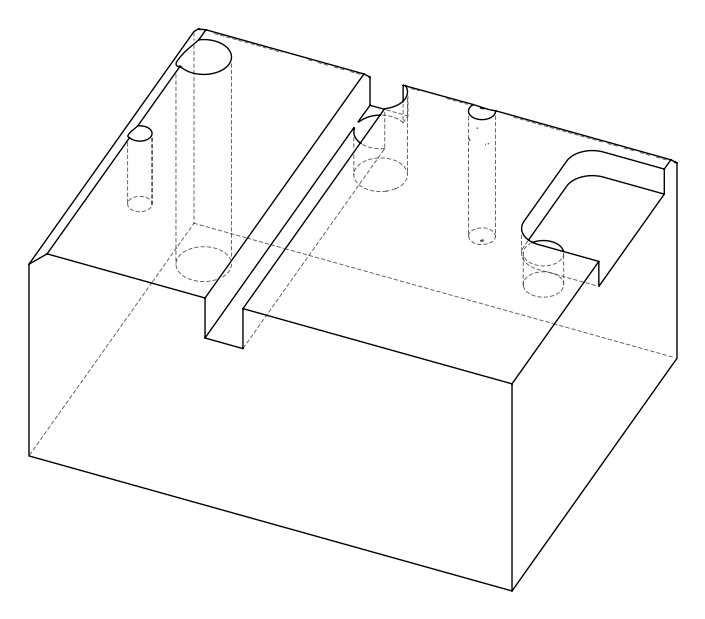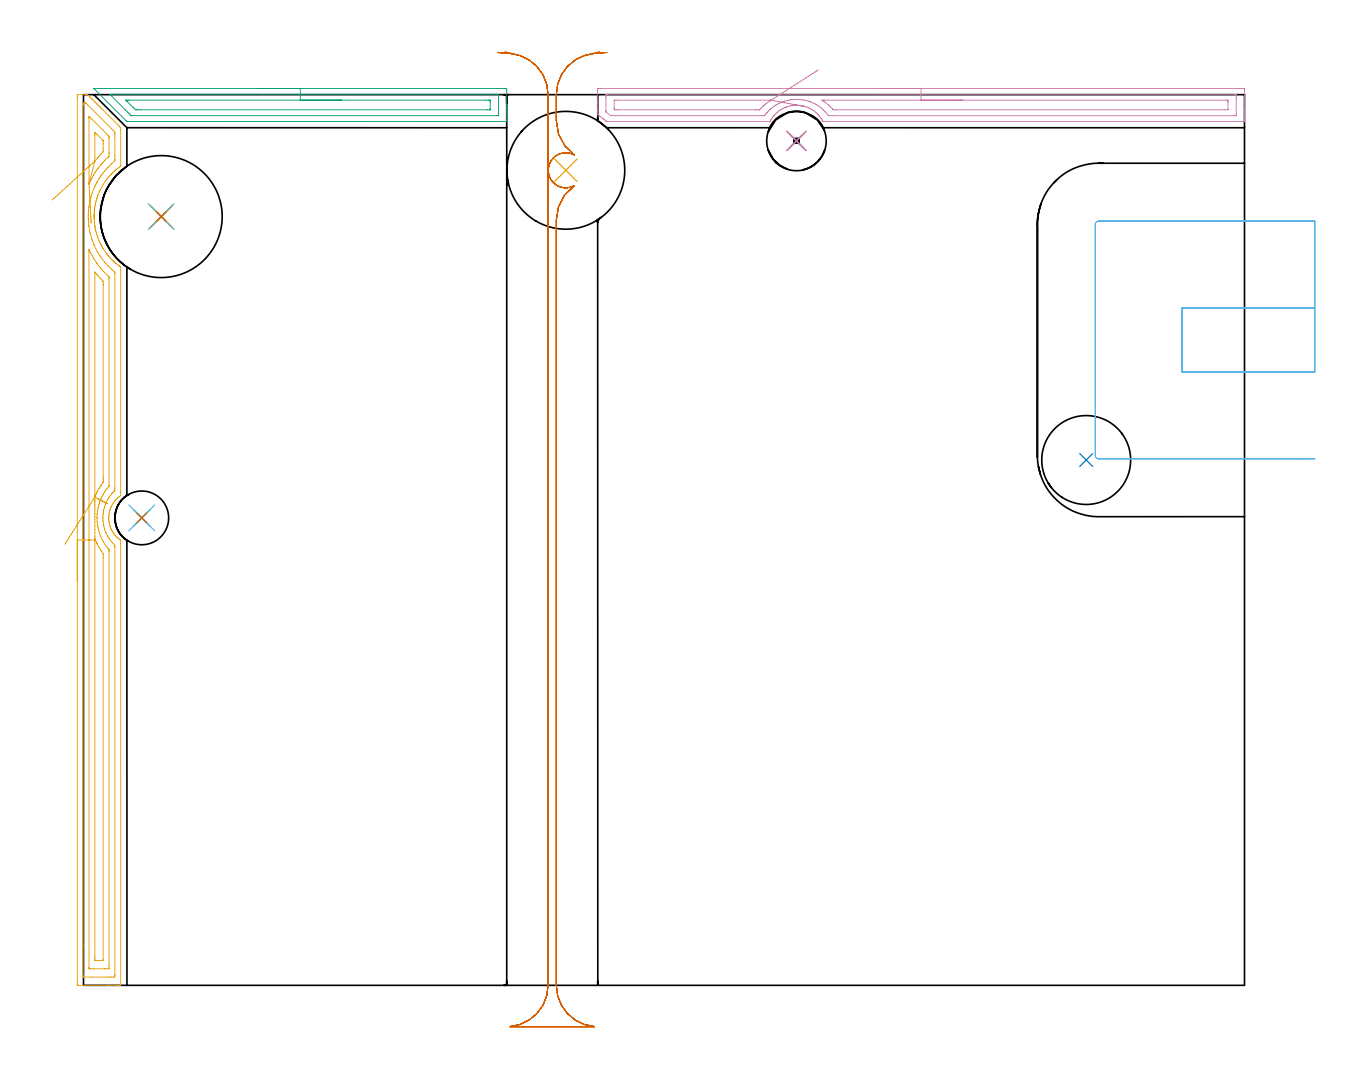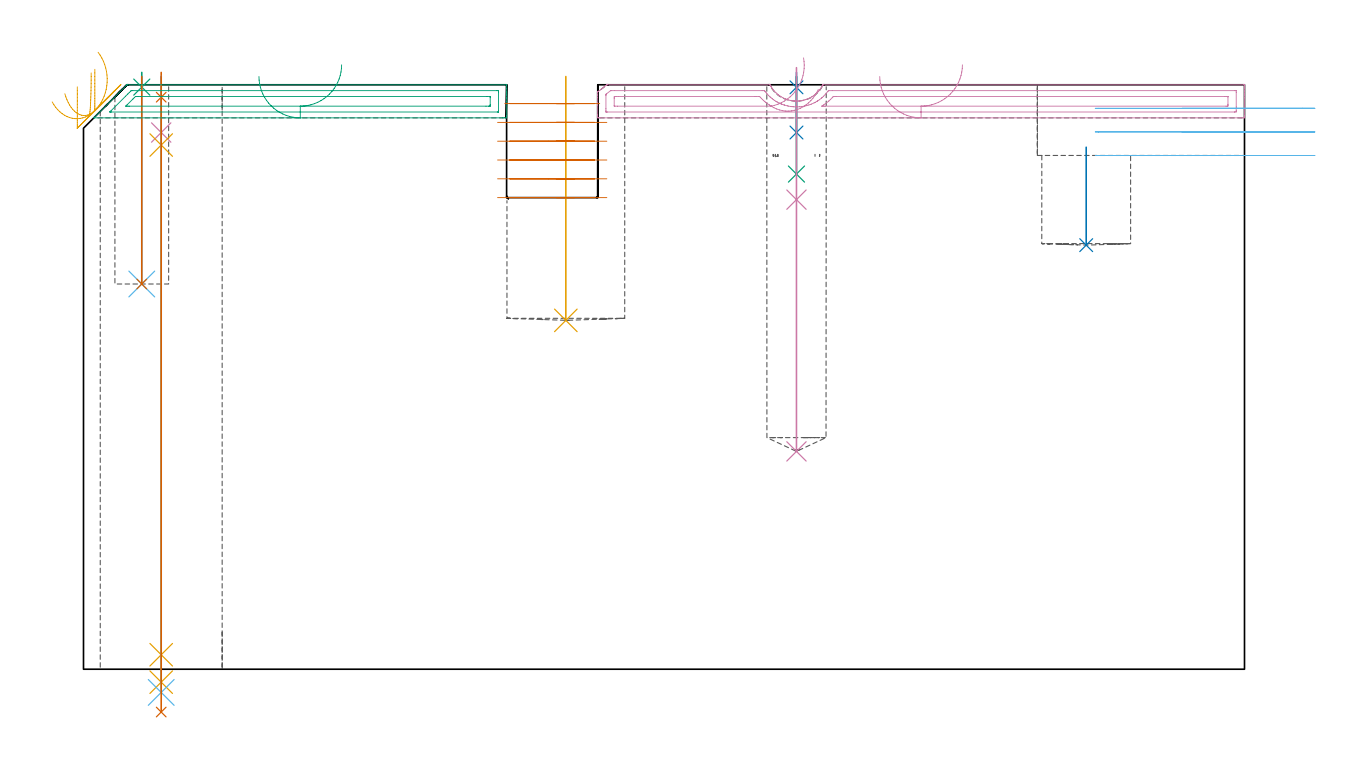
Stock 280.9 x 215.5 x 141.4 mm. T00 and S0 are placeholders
(PLAN: 19 operations, 14 tool changes, 25.5 min)
(1 SPOT_DRILL | STEP1HOLE | NXT0321_9005460120000 | 0.05 min | 183 mm3)
(2 SPOT_DRILL_1 | STEP1POCKET | NXT0321_9005460120000 | 0.03 min | 2 mm3)
(3 SPOT_DRILL_2 | STEP1POCKET_2 | NXT0321_9005460120000 | 0.03 min | 2 mm3)
(4 DRILL_BLIND_HOLE_INTO_CENTER | STEP1HOLE | UGT0301_196 | 0.06 min | 366 mm3)
(5 GUN_DRILL_THROUGH_HOLE | STEP1HOLE | UGT0307_003 | 0.65 min | 5029 mm3)
(6 SPADE_DRILL_TO_ENLARGE_THROUGH_HOLE | STEP1HOLE | UGT0306_009 | 0.6 min | 32396 mm3)
(7 DRILL_TO_ENLARGE_THROUGH_HOLE | STEP1HOLE | UGT0301_394 | 0.62 min | 58627 mm3)
(8 DRILL_BLIND_HOLE_INTO_CENTER_1 | STEP1POCKET | UGT0301_196 | 0.06 min | 460 mm3)
(9 DRILL_TO_ENLARGE_BLIND_HOLE | STEP1POCKET | UGT0301_276 | 0.1 min | 2578 mm3)
(10 GUN_DRILL_BLIND_HOLE | STEP1POCKET | UGT0307_011 | 0.5 min | 10869 mm3)
(11 INDEXABLE_INSERT_DRILL_BLIND_HOLE_FROM_SOLID | STEP1POCKET_1 | NXT0302_028 | 0.24 min | 36129 mm3)
(12 DRILL_BLIND_HOLE_INTO_CENTER_2 | STEP1POCKET_2 | UGT0301_196 | 0.2 min | 2161 mm3)
(13 DRILL_TO_ENLARGE_BLIND_HOLE_1 | STEP1POCKET_2 | UGT0301_374 | 0.2 min | 4227 mm3)
(14 INDEXABLE_INSERT_DRILL_BLIND_HOLE_FROM_SOLID_1 | STEP1POCKET_3 | NXT0302_014 | 0.1 min | 13987 mm3)
(15 AREA_MILL | FG_CHAMFER_SURFACE | UGT0205_001 | 2.53 min | 3431 mm3)
(16 AREA_MILL_1 | FG_CHAMFER_SURFACE_1 | UGT0205_001 | 4.05 min | 5086 mm3)
(17 AREA_MILL_2 | FG_CHAMFER_SURFACE_2 | UGT0205_001 | 7.04 min | 11321 mm3)
(18 MILL_SLOT | SLOT_PARTIAL_RECTANGULAR | UGT0201_006 | Follow Part, ap 7, ae 75% | 1.98 min | 65443 mm3)
(19 MILL_RECTANGULAR_SLOT | SLOT_RECTANGULAR | UGT0201_136 | Follow Part, ap 5, ae 75% | 6.45 min | 114756 mm3)
(TOOL NXT0321_9005460120000 | NC Spot Drill, 142deg, 12mm, Carbide, Uncoated | D12 PA142 FL30 Z2)
(TOOL UGT0301_196 | Twist Drill 7.7 mm | D7.7 PA118 FL73 Z2)
(TOOL UGT0307_003 | Gun Drill 7 mm | D7 PA130 FL24 Z1)
(TOOL UGT0306_009 | Spade Drill 18.5mm | D18.5 PA132 FL10 Z2)
(TOOL UGT0301_394 | Twist Drill 29.5 mm | D29.5 PA118 FL165 Z2)
(TOOL UGT0301_276 | Twist Drill 14.4 mm | D14.4 PA118 FL114 Z2)
(TOOL UGT0307_011 | Gun Drill 14.3 mm | D14.3 PA130 FL24 Z1)
(TOOL NXT0302_028 | Index. Insert Drill 28.5mm [880-D2850L32-03] | D28.5 PA176 FL86 Z2)
(TOOL UGT0301_374 | Twist Drill Flat Bottom 13 mm | D13 PA180 FL101 Z2)
(TOOL NXT0302_014 | Index. Insert Drill 21.5mm [880-D2150L25-03] | D21.5 PA176 FL65 Z2)
(TOOL UGT0205_001 | Chamfer Mill 20 x 3 x 45 deg. | D20 FL50 Z2)
(TOOL UGT0201_006 | End Mill 28 mm | D28 FL25 Z2)
(TOOL UGT0201_136 | Carbide End Mill 20.0 | D20 FL30 Z4)
(OP 1 SPOT_DRILL)
G17 G21 G94 G90
T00 M6
G54
G17 G0 G90 X18.8 Y186. S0 M3
G43 Z151.4 H0
G94 G81 G98 Z138.4 F250. R144.4
G80
M5
M2
(OP 2 SPOT_DRILL_1)
G17 G21 G94 G90
T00 M6
G54
G17 G0 G90 X172.5 Y204.3 S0 M3
G43 Z151.4 H0
G94 G81 G98 Z140.785 F250. R144.4
G80
M5
M2
(OP 3 SPOT_DRILL_2)
G17 G21 G94 G90
T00 M6
G54
G17 G0 G90 X14.1 Y113.1 S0 M3
G43 Z151.4 H0
G94 G81 G98 Z140.84 F250. R144.4
G80
M5
M2
(OP 4 DRILL_BLIND_HOLE_INTO_CENTER)
G17 G21 G94 G90
T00 M6
G54
G17 G0 G90 X18.8 Y186. S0 M3
G43 Z151.4 H0
G94 G81 G98 Z129.85 F250. R143.4
G80
M5
M2
(OP 5 GUN_DRILL_THROUGH_HOLE)
G17 G21 G94 G90
T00 M6
G54
G17 G0 G90 X18.8 Y186. M8
G43 Z151.4 H0
Z139.033
S716 M3
G94 G1 Z126.821 F125. M26
G4 X.084
Z3.5 F250.
G4 X.084
Z-3.132 F125.
G4 X.084
M5
M9
G0 Z139.033
Z151.4
M2
(OP 6 SPADE_DRILL_TO_ENLARGE_THROUGH_HOLE)
G17 G21 G94 G90
T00 M6
G54
G17 G0 G90 X18.8 Y186. S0 M3
G43 Z151.4 H0
G94 G73 G98 Z-5.618 F250. Q18.377 R143.4
G80
M5
M2
(OP 7 DRILL_TO_ENLARGE_THROUGH_HOLE)
G17 G21 G94 G90
T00 M6
G54
G17 G0 G90 X18.8 Y186. S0 M3
G43 Z151.4 H0
G94 G73 G98 Z-10.363 F250. Q25.294 R143.4
G80
M5
M2
(OP 8 DRILL_BLIND_HOLE_INTO_CENTER_1)
G17 G21 G94 G90
T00 M6
G54
G17 G0 G90 X172.5 Y204.3 S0 M3
G43 Z151.4 H0
G94 G81 G98 Z129.85 F250. R143.4
G80
M5
M2
(OP 9 DRILL_TO_ENLARGE_BLIND_HOLE)
G17 G21 G94 G90
T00 M6
G54
G17 G0 G90 X172.5 Y204.3 S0 M3
G43 Z151.4 H0
G94 G81 G98 Z119.8 F250. R143.4
G80
M5
M2
(OP 10 GUN_DRILL_BLIND_HOLE)
G17 G21 G94 G90
T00 M6
G54
G17 G0 G90 X172.5 Y204.3 M8
G43 Z151.4 H0
Z145.546
S716 M3
G94 G1 Z113.612 F125. M26
G4 X.084
Z52.7 F250.
G4 X.084
G0 Z52.8
M5
M9
Z145.546
Z151.4
M2
(OP 11 INDEXABLE_INSERT_DRILL_BLIND_HOLE_FROM_SOLID)
G17 G21 G94 G90
T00 M6
G54
G17 G0 G90 X116.7 Y197.2 S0 M3
G43 Z151.4 H1
G94 G81 G98 Z84.4 F250. R143.4
G80
M5
M2
(OP 12 DRILL_BLIND_HOLE_INTO_CENTER_2)
G17 G21 G94 G90
T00 M6
G54
G17 G0 G90 X14.1 Y113.1 S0 M3
G43 Z151.4 H0
G94 G81 G98 Z93.2 F250. R143.4
G80
M5
M2
(OP 13 DRILL_TO_ENLARGE_BLIND_HOLE_1)
G17 G21 G94 G90
T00 M6
G54
G17 G0 G90 X14.1 Y113.1 S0 M3
G43 Z151.4 H0
G94 G73 G98 Z93.2 F250. Q12.05 R143.4
G80
M5
M2
(OP 14 INDEXABLE_INSERT_DRILL_BLIND_HOLE_FROM_SOLID_1)
G17 G21 G94 G90
T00 M6
G54
G17 G0 G90 X242.6 Y127.1 S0 M3
G43 Z151.4 H1
G94 G81 G98 Z102.6 F250. R126.3
G80
M5
M2
(OP 15 AREA_MILL)
G17 G21 G94 G90
T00 M6
G54
G17 G0 G90 X42.45 Y217. S1061 M3
G43 Z151.4 H0
Z143.4
G94 G1 X42.488 Z142.528 F250.
X42.602 Z141.664
X42.791 Z140.812
X43.053 Z139.98
X43.387 Z139.174
X43.79 Z138.4
X44.258 Z137.664
X44.79 Z136.972
X45.379 Z136.329
X46.022 Z135.74
X46.714 Z135.208
X47.45 Z134.74
X48.224 Z134.337
X49.03 Z134.003
X49.862 Z133.741
X50.714 Z133.552
X51.578 Z133.438
X52.45 Z133.4
X101.359
X101.832 Y216.998 Z133.402
X102.299 Y216.994 Z133.403
X102.391 Y216.991 Z133.405
X102.4 Y216.531 Z133.865
Y213.002 Z137.392
Y212.361 Z138.036
Y212.117 Z138.28
Y211.479 Z138.918
Y211.235 Z139.162
Y210.746 Z139.653
Y209.957 Z140.442
Y209.225 Z141.174
X102.39 Y209.008 Z141.39
X102.309 Y209.002 Z141.397
X10.631 Y209. Z141.4
X10.504 Y209.004 Z141.389
X10.495 Y209.009 Z141.384
X10.334 Y209.166 Z141.233
X2.623 Y216.877 Z133.521
X2.535 Y216.972 Z133.426
X2.516 Y216.995 Z133.402
X2.609 Y217. Z133.4
X2.623
X52.45
Y215.586 Z134.814
X100.116
X100.27 Y215.585 Z134.815
X100.347 Y215.583 Z134.817
X100.382 Y215.579 Z134.821
X100.39 Y215.577 Z134.823
X100.393 Y215.565 Z134.835
X100.397 Y215.487 Z134.913
X100.4 Y215.304 Z135.096
Y210.89 Z139.51
X100.397 Y210.545 Z139.855
X100.393 Y210.447 Z139.953
X100.39 Y210.423 Z139.977
X100.385 Y210.421 Z139.979
X100.362 Y210.419 Z139.981
X100.259 Y210.417 Z139.983
X100.053
X11.902 Y210.414 Z139.986
X11.696 Y210.416 Z139.984
X11.593 Y210.419 Z139.981
X11.546 Y210.421 Z139.979
X11.45 Y210.511 Z139.889
X11.076 Y210.876 Z139.524
X10.715 Y211.235 Z139.165
X10.186 Y211.763 Z138.637
X6.627 Y215.323 Z135.077
X6.462 Y215.492 Z134.908
X6.4 Y215.558 Z134.842
X6.383 Y215.579 Z134.821
X6.402 Y215.581 Z134.819
X6.476 Y215.583 Z134.817
X6.627 Y215.585 Z134.815
X6.69 Y215.586 Z134.814
X52.45
Y214.172 Z136.228
X97.383 Y214.171 Z136.229
X97.983 Y214.17 Z136.23
X98.273 Y214.167 Z136.233
X98.367 Y214.165 Z136.235
X98.39 Y214.156 Z136.244
X98.395 Y214.092 Z136.308
X98.398 Y214.009 Z136.391
X98.4 Y213.883 Z136.517
Y213.757 Z136.643
Y212.117 Z138.283
X98.399 Y211.992 Z138.408
X98.393 Y211.866 Z138.534
X98.389 Y211.837 Z138.563
X98.38 Y211.835 Z138.565
X98.345 Y211.832 Z138.568
X98.273 Y211.831 Z138.569
X97.672
X13.745 Y211.829 Z138.571
X13.145 Y211.83 Z138.57
X12.855 Y211.833 Z138.567
X12.573 Y211.839 Z138.561
X12.286 Y212.117 Z138.283
X11.966 Y212.434 Z137.966
X10.517 Y213.883 Z136.517
X10.334 Y214.068 Z136.332
X10.271 Y214.137 Z136.263
X10.247 Y214.165 Z136.235
X10.3 Y214.167 Z136.233
X10.493 Y214.17 Z136.23
X10.785 Y214.171 Z136.229
X11.076 Y214.172 Z136.228
X52.45
X53.322 Z136.266
X54.186 Z136.38
X55.038 Z136.569
X55.87 Z136.832
X56.676 Z137.165
X57.45 Z137.568
X58.186 Z138.037
X58.878 Z138.568
X59.521 Z139.157
X60.11 Z139.801
X60.642 Z140.493
X61.11 Z141.228
X61.513 Z142.002
X61.847 Z142.808
X62.109 Z143.64
X62.298 Z144.492
X62.412 Z145.357
X62.45 Z146.228
G0 Z151.4
M5
M2
(OP 16 AREA_MILL_1)
G17 G21 G94 G90
T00 M6
G54
G17 G0 G90 X192.65 Y217. S1061 M3
G43 Z151.4 H0
Z143.4
G94 G1 X192.688 Z142.528 F250.
X192.802 Z141.664
X192.991 Z140.812
X193.253 Z139.98
X193.587 Z139.174
X193.99 Z138.4
X194.458 Z137.664
X194.99 Z136.972
X195.579 Z136.329
X196.222 Z135.74
X196.914 Z135.209
X197.65 Z134.74
X198.424 Z134.337
X199.23 Z134.003
X200.062 Z133.741
X200.914 Z133.552
X201.778 Z133.438
X202.65 Z133.4
X279.82
X280.294 Y216.999 Z133.401
X280.763 Y216.995 Z133.403
X280.891 Y216.991 Z133.406
X280.9 Y216.531 Z133.866
Y212.117 Z138.277
Y211.55 Z138.847
Y211.235 Z139.162
Y210.667 Z139.729
Y210.352 Z140.043
Y209.721 Z140.678
Y209.335 Z141.064
Y209.01 Z141.381
X280.893 Y209.003 Z141.388
X280.741 Y209. Z141.4
X178.946
X178.898 Y209.003 Z141.393
X178.894 Y209.004 Z141.392
X178.866 Y209.05 Z141.347
X178.797 Y209.178 Z141.221
X178.73 Y209.301 Z141.098
X178.631 Y209.469 Z140.929
X178.58 Y209.556 Z140.842
X178.456 Y209.745 Z140.653
X178.256 Y210.017 Z140.381
X178.128 Y210.191 Z140.208
X177.996 Y210.352 Z140.047
X177.774 Y210.623 Z139.777
X177.689 Y210.714 Z139.684
X177.661 Y210.74 Z139.658
X177.604 Y210.793 Z139.603
X177.261 Y211.12 Z139.279
X177.125 Y211.235 Z139.164
X176.813 Y211.5 Z138.9
X176.357 Y211.808 Z138.592
X176.218 Y211.892 Z138.508
X175.906 Y212.079 Z138.319
X175.604 Y212.234 Z138.165
X175.297 Y212.376 Z138.021
X175.014 Y212.485 Z137.91
X174.571 Y212.63 Z137.762
X174.302 Y212.706 Z137.693
X174.135 Y212.75 Z137.648
X174.123 Y212.753 Z137.644
X174.091 Y212.759 Z137.637
X173.678 Y212.844 Z137.556
X173.361 Y212.886 Z137.511
X173.298 Y212.894 Z137.501
X173.231 Y212.902 Z137.491
X173.199 Y212.904 Z137.488
X173.056 Y212.913 Z137.475
X172.786 Y212.934 Z137.46
X172.553 Y212.936 Z137.457
X172.508 Z137.454
X172.498
X172.457 Z137.455
X172.453
X172.403 Y212.935 Z137.453
X172.375 Y212.937 Z137.455
X172.346
X172.34 Z137.456
X172.276 Y212.934 Z137.46
X172.147 Y212.926 Z137.464
X172.065 Y212.922 Z137.471
X171.947 Y212.915 Z137.476
X171.894 Y212.913 Z137.48
X171.68 Y212.89 Z137.507
X171.448 Y212.863 Z137.534
X170.988 Y212.779 Z137.62
X170.557 Y212.672 Z137.726
X170.127 Y212.533 Z137.862
X170.075 Y212.513 Z137.881
X169.925 Y212.46 Z137.939
X169.795 Y212.412 Z137.987
X169.701 Y212.376 Z138.022
X169.665 Y212.36 Z138.037
X169.629 Y212.342 Z138.054
X169.216 Y212.14 Z138.26
X168.774 Y211.895 Z138.504
X168.478 Y211.704 Z138.696
X168.191 Y211.499 Z138.898
X168.141 Y211.459 Z138.939
X167.883 Y211.252 Z139.147
X167.548 Y210.945 Z139.455
X167.229 Y210.623 Z139.777
X167.02 Y210.386 Z140.013
X166.991 Y210.352 Z140.046
X166.951 Y210.301 Z140.097
X166.761 Y210.054 Z140.346
X166.544 Y209.746 Z140.654
X166.387 Y209.492 Z140.907
X166.315 Y209.375 Z141.024
X166.138 Y209.059 Z141.339
X166.099 Y209.005 Z141.392
X166.059 Y209. Z141.4
X126.791
X126.543 Y209.005 Z141.391
X126.406 Y209.13 Z141.268
X126.374 Y209.159 Z141.239
X125.983 Y209.508 Z140.891
X125.898 Y209.578 Z140.819
X125.696 Y209.746 Z140.654
X125.677 Y209.761 Z140.639
X125.092 Y210.212 Z140.187
X124.894 Y210.352 Z140.046
X124.798 Y210.42 Z139.978
X124.482 Y210.636 Z139.763
X124.409 Y210.694 Z139.704
X124.402 Y210.7 Z139.697
X124.4 Y210.724 Z139.675
Y210.73 Z139.669
Y211.487 Z138.913
Y212.117 Z138.278
Y213.315 Z137.082
Y213.883 Z136.511
Y216.247 Z134.149
X124.403 Y216.531 Z133.865
X124.409 Y216.991 Z133.405
X124.537 Y216.995 Z133.403
X125.006 Y217. Z133.4
X202.65
Y215.586 Z134.814
X278.509 Y215.585 Z134.815
X278.574
X278.885 Y215.579 Z134.821
X278.89 Y215.479 Z134.921
X278.898 Y215.264 Z135.136
X278.9 Y214.765 Z135.635
Y214.379 Z136.021
X278.898 Y210.85 Z139.55
X278.89 Y210.462 Z139.938
X278.888 Y210.42 Z139.98
X278.871 Y210.419 Z139.981
X278.82 Y210.416 Z139.984
X278.717 Y210.415 Z139.985
X278.509 Y210.414 Z139.986
X181.168
X180.338 Y210.42 Z139.98
X180.268 Y210.421 Z139.979
X180.156 Y210.516 Z139.884
X180.068 Y210.619 Z139.781
X179.573 Y211.235 Z139.165
X179.446 Y211.387 Z139.013
X179.075 Y211.754 Z138.646
X178.678 Y212.117 Z138.283
X178.553 Y212.224 Z138.176
X178.04 Y212.626 Z137.774
X177.661 Y212.877 Z137.523
X177.585 Y212.924 Z137.476
X177.457 Y213. Z137.4
X177.018 Y213.247 Z137.153
X176.769 Y213.376 Z137.024
X176.078 Y213.683 Z136.717
X175.876 Y213.756 Z136.644
X175.503 Y213.883 Z136.517
X174.984 Y214.029 Z136.371
X174.781 Y214.083 Z136.317
X174.091 Y214.221 Z136.179
X173.694 Y214.276 Z136.124
X173.199 Y214.323 Z136.077
X172.731 Y214.345 Z136.055
X172.306 Y214.348 Z136.052
X171.858 Y214.326 Z136.074
X171.414 Y214.286 Z136.114
X171.049 Y214.243 Z136.157
X170.521 Y214.149 Z136.251
X170.301 Y214.101 Z136.299
X169.629 Y213.926 Z136.474
X169.595 Y213.916 Z136.484
X169.49 Y213.883 Z136.517
X168.935 Y213.686 Z136.714
X168.851 Y213.655 Z136.745
X168.736 Y213.608 Z136.792
X168.319 Y213.413 Z136.987
X167.844 Y213.171 Z137.229
X167.732 Y213.111 Z137.289
X167.54 Y213. Z137.4
X167.182 Y212.772 Z137.628
X166.951 Y212.614 Z137.786
X166.663 Y212.402 Z137.998
X166.312 Y212.117 Z138.283
X166.178 Y212. Z138.4
X166.059 Y211.891 Z138.509
X165.728 Y211.561 Z138.839
X165.421 Y211.235 Z139.165
X165.302 Y211.1 Z139.3
X165.167 Y210.936 Z139.464
X164.914 Y210.602 Z139.798
X164.832 Y210.495 Z139.905
X164.781 Y210.43 Z139.97
X164.688 Y210.421 Z139.979
X164.274 Y210.415 Z139.985
X164.211
X128.512 Y210.414 Z139.986
X127.683 Y210.418 Z139.982
X127.614 Y210.42 Z139.98
X127.512 Y210.432 Z139.968
X126.48 Y211.235 Z139.165
X126.418 Y211.285 Z139.115
X126.41 Y211.332 Z139.068
X126.406 Y211.428 Z138.972
X126.401 Y211.62 Z138.78
X126.4 Y214.765 Z135.635
X126.402 Y215.15 Z135.25
X126.41 Y215.538 Z134.862
X126.412 Y215.58 Z134.82
X126.429 Y215.581 Z134.819
X126.48 Y215.584 Z134.816
X126.583 Y215.585 Z134.815
X126.791 Y215.586 Z134.814
X202.65
Y214.171 Z136.229
X276.433
X276.725 Y214.169 Z136.231
X276.821 Y214.167 Z136.233
X276.89 Y214.165 Z136.235
X276.894 Y214.056 Z136.344
X276.898 Y213.883 Z136.517
X276.9 Y213.709 Z136.691
X276.899 Y211.945 Z138.455
X276.895 Y211.886 Z138.514
X276.89 Y211.844 Z138.556
X276.868 Y211.835 Z138.565
X276.725 Y211.834 Z138.566
X276.123 Y211.829 Z138.571
X182.123
X181.521 Y211.831 Z138.569
X181.451 Y211.833 Z138.567
X181.419 Y211.835 Z138.565
X181.33 Y211.933 Z138.467
X181.231 Y212.042 Z138.358
X181.159 Y212.117 Z138.283
X180.751 Y212.529 Z137.871
X180.338 Y212.917 Z137.483
X180.24 Y213. Z137.4
X179.446 Y213.623 Z136.777
X179.061 Y213.883 Z136.517
X178.624 Y214.165 Z136.235
X178.668 Y214.166 Z136.234
X178.862 Y214.169 Z136.231
X179.154 Y214.171 Z136.229
X179.446
X202.65
X203.522 Z136.267
X204.386 Z136.38
X205.238 Z136.569
X206.07 Y214.172 Z136.832
X206.876 Z137.165
X207.65 Z137.568
X208.386 Z138.037
X209.078 Z138.568
X209.721 Z139.157
X210.31 Z139.801
X210.842 Z140.493
X211.31 Z141.228
X211.713 Z142.002
X212.047 Z142.808
X212.309 Z143.64
X212.498 Z144.492
X212.612 Z145.357
X212.65 Z146.228
G0 X177.785 Y221.483 Z140.282
G1 X177.408 Y221.241 Z139.533
X176.978 Y220.965 Z138.826
X176.497 Y220.657 Z138.166
X175.97 Y220.319 Z137.559
X175.401 Y219.953 Z137.008
X174.793 Y219.564 Z136.519
X174.151 Y219.152 Z136.094
X173.481 Y218.722 Z135.737
X172.788 Y218.277 Z135.451
X172.075 Y217.82 Z135.238
X171.351 Y217.355 Z135.1
X170.618 Y216.886 Z135.037
X169.884 Y216.415 Z135.05
X169.153 Y215.946 Z135.139
X168.432 Y215.484 Z135.304
X167.726 Y215.03 Z135.542
X167.04 Y214.59 Z135.853
X166.379 Y214.166 Z136.234
X166.059 Y213.969 Z136.431
X166.006 Y213.935 Z136.465
X165.927 Y213.883 Z136.517
X165.48 Y213.572 Z136.828
X165.167 Y213.341 Z137.059
X164.976 Y213.189 Z137.211
X164.75 Y213. Z137.4
X164.502 Y212.774 Z137.626
X164.274 Y212.559 Z137.841
X164.053 Y212.336 Z138.064
X163.843 Y212.117 Z138.283
X163.619 Y211.883 Z138.517
X163.583 Y211.847 Z138.553
X163.56 Y211.835 Z138.565
X163.527 Y211.833 Z138.567
X163.382 Y211.831 Z138.569
X162.781 Y211.829 Z138.571
X162.489 Y211.828 Z138.572
X129.468 Y211.829 Z138.571
X128.866 Y211.83 Z138.57
X128.575 Y211.833 Z138.567
X128.48 Y211.835 Z138.565
X128.417 Y211.846 Z138.554
X128.41 Y211.944 Z138.456
X128.404 Y212.117 Z138.283
X128.401 Y212.29 Z138.11
Y214.055 Z136.345
X128.405 Y214.114 Z136.286
X128.41 Y214.156 Z136.244
X128.432 Y214.165 Z136.235
X128.575 Y214.166 Z136.234
X129.177 Y214.171 Z136.229
X166.237
X166.314
X166.372 Y214.169 Z136.231
X166.379 Y214.167 Z136.233
X167.213 Y214.007 Z136.432
X168.027 Y213.851 Z136.704
X168.815 Y213.699 Z137.047
X169.57 Y213.554 Z137.459
X170.287 Y213.417 Z137.937
X170.96 Y213.287 Z138.476
X171.585 Y213.167 Z139.073
X172.156 Y213.058 Z139.723
X172.67 Y212.959 Z140.422
X173.121 Y212.872 Z141.163
X173.508 Y212.798 Z141.942
X173.826 Y212.737 Z142.751
X174.074 Y212.689 Z143.586
X174.25 Y212.655 Z144.44
X174.351 Y212.636 Z145.307
X174.379 Y212.631 Z146.179
X174.331 Y212.64 Z147.05
X174.209 Y212.663 Z147.913
G0 Z151.4
M5
M2
(OP 17 AREA_MILL_2)
G17 G21 G94 G90
T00 M6
G54
G17 G0 G90 X-1.5 Y97.75 S1061 M3
G43 Z151.4 H0
Z140.9
G94 G1 Y97.788 Z140.028 F250.
Y97.902 Z139.164
Y98.091 Z138.312
Y98.353 Z137.48
Y98.687 Z136.674
Y99.09 Z135.9
Y99.558 Z135.164
Y100.09 Z134.472
Y100.679 Z133.829
Y101.322 Z133.24
Y102.014 Z132.708
Y102.75 Z132.24
Y103.524 Z131.837
Y104.33 Z131.503
Y105.162 Z131.241
Y106.014 Z131.052
Y106.878 Z130.938
Y107.75 Z130.9
Y214.889
X-1.498 Y215.126 Z130.902
X-1.491 Y215.497 Z130.905
X-1.407 Y215.5 Z130.99
X-0.205 Z132.189
X0.628 Z133.027
X0.994 Z133.391
X1.017 Y215.485 Z133.414
X1.389 Y215.111 Z133.789
X1.553 Y214.949 Z133.949
X1.611 Y214.889 Z134.01
X1.785 Y214.716 Z134.184
X1.846 Y214.656 Z134.242
X1.909 Y214.592 Z134.308
X2.073 Y214.427 Z134.472
X2.139 Y214.363 Z134.535
X2.206 Y214.294 Z134.605
X2.362 Y214.139 Z134.761
X2.432 Y214.07 Z134.828
X2.504 Y213.996 Z134.903
X2.65 Y213.85 Z135.049
X2.725 Y213.777 Z135.121
X2.801 Y213.699 Z135.201
X2.939 Y213.562 Z135.338
X3.018 Y213.484 Z135.414
X3.099 Y213.401 Z135.498
X3.227 Y213.273 Z135.626
X3.311 Y213.191 Z135.707
X3.397 Y213.104 Z135.796
X3.516 Y212.985 Z135.915
X3.604 Y212.898 Z136.
X3.694 Y212.806 Z136.094
X3.804 Y212.696 Z136.203
X3.896 Y212.605 Z136.293
X3.992 Y212.508 Z136.391
X4.093 Y212.408 Z136.492
X4.189 Y212.312 Z136.585
X4.289 Y212.211 Z136.689
X4.381 Y212.119 Z136.781
X4.482 Y212.019 Z136.878
X5.947 Y210.555 Z138.344
X8.584 Y207.917 Z140.981
X8.754 Y207.747 Z141.153
X8.816 Y207.682 Z141.216
X8.999 Y207.495 Z141.386
X9. Y206.854 Z141.4
Y198.372
X8.997 Y198.2 Z141.389
X8.887 Y198.116 Z141.284
X8.749 Y198.016 Z141.147
X8.309 Y197.689 Z140.708
X8.234 Y197.628 Z140.632
X8.145 Y197.555 Z140.541
X8.014 Y197.451 Z140.413
X7.868 Y197.333 Z140.267
X7.705 Y197.193 Z140.101
X7.515 Y197.033 Z139.914
X7.435 Y196.964 Z139.835
X6.99 Y196.538 Z139.389
X6.891 Y196.438 Z139.288
X6.826 Y196.372 Z139.222
X6.764 Y196.31 Z139.162
X6.594 Y196.14 Z138.993
X6.562 Y196.107 Z138.96
X6.533 Y196.077 Z138.931
X6.523 Y196.066 Z138.921
X6.104 Y195.59 Z138.503
X5.947 Y195.403 Z138.345
X5.817 Y195.247 Z138.213
X5.755 Y195.174 Z138.152
X5.687 Y195.09 Z138.086
X5.389 Y194.689 Z137.788
X5.101 Y194.282 Z137.499
X4.814 Y193.843 Z137.212
X4.544 Y193.39 Z136.943
X4.326 Y192.984 Z136.725
X4.104 Y192.569 Z136.5
X4.065 Y192.498 Z136.462
X3.939 Y192.246 Z136.339
X3.665 Y191.606 Z136.062
X3.541 Y191.294 Z135.94
X3.488 Y191.161 Z135.888
X3.332 Y190.714 Z135.729
X3.311 Y190.645 Z135.708
X3.238 Y190.412 Z135.637
X3.215 Y190.337 Z135.612
X3.066 Y189.858 Z135.465
X3.056 Y189.821 Z135.456
X2.973 Y189.444 Z135.368
X2.873 Y189.01 Z135.272
X2.855 Y188.929 Z135.254
X2.81 Y188.672 Z135.209
X2.725 Y188.179 Z135.123
X2.713 Y188.104 Z135.109
X2.701 Y188.037 Z135.097
X2.641 Y187.592 Z135.039
X2.621 Y187.384 Z135.02
X2.607 Y187.212 Z135.002
X2.6 Y187.145 Z134.997
X2.573 Y186.699 Z134.969
X2.568 Y186.538 Z134.962
X2.563 Y186.319 Z134.951
X2.561 Y186.293 Z134.954
Y186.288
X2.56 Y185.991 Z134.95
X2.559 Y185.908 Z134.951
X2.558 Y185.807
X2.574 Y185.426 Z134.961
X2.575 Y185.361 Z134.965
X2.612 Y184.849 Z135.006
X2.637 Y184.533 Z135.029
X2.642 Y184.469 Z135.035
X2.717 Y183.899 Z135.114
X2.725 Y183.841 Z135.122
X2.753 Y183.64 Z135.147
X2.761 Y183.577 Z135.156
X2.808 Y183.3 Z135.207
X2.838 Y183.13 Z135.237
X2.919 Y182.748 Z135.317
X2.932 Y182.685 Z135.33
X2.997 Y182.413 Z135.396
X3.066 Y182.142 Z135.465
X3.17 Y181.793 Z135.568
X3.3 Y181.408 Z135.698
X3.471 Y180.901 Z135.871
X3.805 Y180.069 Z136.201
X3.828 Y180.008 Z136.226
X3.843 Y179.975 Z136.242
X3.941 Y179.754 Z136.337
X4.083 Y179.474 Z136.479
X4.122 Y179.394 Z136.521
X4.189 Y179.26 Z136.588
X4.233 Y179.176 Z136.629
X4.263 Y179.116 Z136.66
X4.432 Y178.806 Z136.832
X4.508 Y178.668 Z136.908
X4.769 Y178.224 Z137.168
X4.814 Y178.154 Z137.212
X5.373 Y177.332 Z137.772
X5.554 Y177.093 Z137.95
X5.654 Y176.959 Z138.051
X5.688 Y176.913 Z138.085
X5.783 Y176.795 Z138.183
X5.828 Y176.74 Z138.228
X5.947 Y176.596 Z138.343
X6.026 Y176.498 Z138.424
X6.072 Y176.44 Z138.471
X6.282 Y176.2 Z138.681
X6.313 Y176.164 Z138.712
X6.561 Y175.895 Z138.96
X6.897 Y175.548 Z139.297
X7.119 Y175.333 Z139.518
X7.164 Y175.29 Z139.563
X7.435 Y175.039 Z139.833
X7.469 Y175.01 Z139.868
X7.626 Y174.873 Z140.025
X7.705 Y174.805 Z140.101
X7.812 Y174.712 Z140.209
X7.876 Y174.656 Z140.273
X8.309 Y174.312 Z140.707
X8.57 Y174.117 Z140.97
X8.663 Y174.047 Z141.063
X8.982 Y173.819 Z141.382
X8.993 Y173.803 Z141.393
X9. Y172.926 Z141.4
Y119.357
X8.993 Y118.511 Z141.393
X8.61 Y118.221 Z141.009
X8.309 Y117.97 Z140.707
X7.882 Y117.563 Z140.279
X7.705 Y117.366 Z140.105
X7.652 Y117.306 Z140.052
X7.435 Y117.038 Z139.833
X7.178 Y116.671 Z139.576
X6.916 Y116.23 Z139.314
X6.685 Y115.779 Z139.083
X6.658 Y115.719 Z139.058
X6.561 Y115.498 Z138.96
X6.504 Y115.339 Z138.902
X6.452 Y115.195 Z138.851
X6.357 Y114.887 Z138.755
X6.332 Y114.782 Z138.73
X6.252 Y114.442 Z138.647
X6.172 Y113.995 Z138.57
X6.121 Y113.534 Z138.519
X6.119 Y113.496 Z138.516
X6.118 Y113.471 Z138.514
X6.108 Y113.343 Z138.508
X6.107 Y113.326 Z138.507
X6.101 Y113.107 Z138.501
Y113.102
X6.105 Y113.024 Z138.5
X6.108 Y112.906 Z138.505
X6.109 Y112.879 Z138.506
X6.121 Y112.656 Z138.52
X6.172 Y112.21 Z138.57
X6.179 Y112.164 Z138.578
X6.251 Y111.763 Z138.646
X6.326 Y111.445 Z138.723
X6.356 Y111.318 Z138.753
X6.452 Y111.008 Z138.85
X6.562 Y110.702 Z138.96
X6.682 Y110.426 Z139.082
X6.826 Y110.145 Z139.225
X6.914 Y109.975 Z139.311
X7.172 Y109.534 Z139.57
X7.282 Y109.37 Z139.681
X7.3 Y109.344 Z139.699
X7.412 Y109.19 Z139.811
X7.435 Y109.159 Z139.834
X7.615 Y108.94 Z140.012
X7.651 Y108.896 Z140.048
X7.705 Y108.835 Z140.102
X7.875 Y108.643 Z140.272
X7.998 Y108.52 Z140.395
X8.089 Y108.429 Z140.486
X8.309 Y108.226 Z140.707
X8.526 Y108.048 Z140.925
X8.606 Y107.981 Z141.006
X8.912 Y107.75 Z141.311
X8.993 Y107.689 Z141.392
X9. Y106.857 Z141.4
Y0.164
X8.994 Y0.01 Z141.393
X8.694 Y0. Z141.093
X8.352 Z140.751
X7.705 Z140.1
X6.503 Z138.9
X5.947 Z138.341
X-1.302 Z131.095
X-1.363 Y0.002 Z131.034
X-1.492 Y0.01 Z130.906
X-1.499 Y0.139 Z130.899
X-1.5 Y0.611 Z130.9
Y107.75
X-0.086 Z132.314
X-0.085 Y212.982 Z132.315
X-0.084 Y213.104 Z132.316
X-0.079 Y213.48 Z132.321
X0.288 Y213.495 Z132.688
X0.479 Y213.496 Z132.879
X0.527 Y213.492 Z132.927
X0.55 Y213.488 Z132.95
X0.582 Y213.46 Z132.982
X0.674 Y213.374 Z133.074
X0.946 Y213.104 Z133.346
X6.826 Y207.223 Z139.226
X7.193 Y206.854 Z139.593
X7.572 Y206.466 Z139.972
X7.583 Y206.085 Z139.983
X7.584 Y205.961 Z139.984
X7.586 Y205.19 Z139.986
Y200.725
X7.585 Y199.833 Z139.985
X7.584 Y199.711 Z139.984
X7.581 Y199.519 Z139.981
X7.579 Y199.427 Z139.979
X7.519 Y199.366 Z139.919
X6.826 Y198.78 Z139.226
X6.458 Y198.444 Z138.858
X5.947 Y197.944 Z138.347
X5.929 Y197.926 Z138.329
X5.507 Y197.479 Z137.907
X5.087 Y196.994 Z137.487
X5.068 Y196.971 Z137.468
X4.702 Y196.512 Z137.102
X4.419 Y196.14 Z136.819
X4.322 Y196.005 Z136.722
X4.189 Y195.817 Z136.589
X3.963 Y195.477 Z136.363
X3.814 Y195.247 Z136.214
X3.622 Y194.931 Z136.022
X3.311 Y194.399 Z135.711
X3.295 Y194.37 Z135.695
X3.286 Y194.354 Z135.686
X2.99 Y193.788 Z135.39
X2.823 Y193.461 Z135.223
X2.698 Y193.191 Z135.098
X2.432 Y192.588 Z134.832
X2.426 Y192.574 Z134.826
X2.419 Y192.555 Z134.819
X2.097 Y191.676 Z134.497
X1.962 Y191.26 Z134.362
X1.81 Y190.783 Z134.21
X1.776 Y190.669 Z134.176
X1.753 Y190.58 Z134.153
X1.587 Y189.89 Z133.987
X1.583 Y189.875 Z133.983
X1.553 Y189.736 Z133.953
X1.434 Y189.117 Z133.834
X1.413 Y188.997 Z133.813
X1.309 Y188.352 Z133.709
X1.276 Y188.104 Z133.676
X1.217 Y187.553 Z133.617
X1.19 Y187.212 Z133.59
X1.163 Y186.715 Z133.563
X1.15 Y186.319 Z133.55
X1.148 Y185.837 Z133.548
X1.159 Y185.426 Z133.559
X1.19 Y184.902 Z133.59
X1.218 Y184.533 Z133.618
X1.28 Y183.918 Z133.68
X1.317 Y183.64 Z133.717
X1.429 Y182.873 Z133.829
X1.452 Y182.748 Z133.852
X1.553 Y182.23 Z133.953
X1.638 Y181.855 Z134.038
X1.649 Y181.806 Z134.049
X1.666 Y181.739 Z134.066
X1.89 Y180.962 Z134.29
X2.059 Y180.447 Z134.459
X2.192 Y180.069 Z134.592
X2.432 Y179.44 Z134.832
X2.523 Y179.207 Z134.923
X2.536 Y179.176 Z134.936
X2.613 Y178.992 Z135.013
X2.953 Y178.283 Z135.353
X3.311 Y177.597 Z135.711
X3.425 Y177.391 Z135.825
X3.586 Y177.111 Z135.986
X3.987 Y176.498 Z136.387
X4.189 Y176.201 Z136.589
X4.617 Y175.605 Z137.017
X5.068 Y175.037 Z137.468
X5.344 Y174.712 Z137.744
X5.947 Y174.064 Z138.347
X6.192 Y173.819 Z138.592
X6.826 Y173.232 Z139.226
X7.171 Y172.926 Z139.571
X7.579 Y172.583 Z139.979
X7.58 Y172.54 Z139.98
X7.585 Y172.156 Z139.985
Y120.372
X7.584 Y120.25 Z139.984
X7.579 Y119.864 Z139.979
X7.567 Y119.685 Z139.967
X7.473 Y119.592 Z139.873
X7.236 Y119.357 Z139.636
X7.031 Y119.149 Z139.431
X6.826 Y118.92 Z139.226
X6.453 Y118.464 Z138.853
X6.242 Y118.164 Z138.642
X5.947 Y117.7 Z138.347
X5.874 Y117.571 Z138.274
X5.592 Y117.039 Z137.992
X5.422 Y116.678 Z137.822
X5.282 Y116.332 Z137.682
X5.102 Y115.819 Z137.502
X5.091 Y115.785 Z137.491
X5.088 Y115.776 Z137.488
X5.068 Y115.71 Z137.468
X4.91 Y115.053 Z137.31
X4.879 Y114.893 Z137.279
X4.78 Y114.293 Z137.18
X4.747 Y114. Z137.147
X4.704 Y113.477 Z137.104
X4.694 Y113.107 Z137.094
X4.713 Y112.575 Z137.113
X4.745 Y112.214 Z137.145
X4.835 Y111.559 Z137.235
X4.876 Y111.321 Z137.276
X4.909 Y111.155 Z137.309
X5.068 Y110.49 Z137.468
X5.095 Y110.401 Z137.495
X5.276 Y109.884 Z137.676
X5.416 Y109.536 Z137.816
X5.513 Y109.318 Z137.913
X5.745 Y108.848 Z138.145
X5.86 Y108.643 Z138.26
X5.947 Y108.496 Z138.347
X6.233 Y108.042 Z138.633
X6.441 Y107.75 Z138.841
X6.826 Y107.279 Z139.226
X7.214 Y106.857 Z139.614
X7.579 Y106.466 Z139.979
X7.584 Y106.087 Z139.984
X7.585 Y105.964 Z139.985
Y2.518
X7.584 Y2.396 Z139.984
X7.579 Y2.02 Z139.979
X7.21 Y2.006 Z139.61
X6.826 Y2.002 Z139.226
X6.337 Y2. Z138.737
X5.947 Z138.347
X1.943 Z134.343
X0.185 Z132.585
X-0.006 Y2.002 Z132.394
X-0.035 Y2.004 Z132.365
X-0.066 Y2.01 Z132.334
X-0.079 Y2.016 Z132.321
X-0.08 Y2.039 Z132.32
X-0.085 Y2.274 Z132.315
X-0.086 Y9.704 Z132.314
Y107.75
X1.328 Z133.728
X1.329 Y177.618 Z133.729
X1.33 Y177.846 Z133.73
X1.333 Y177.998 Z133.733
X1.335 Y178.085 Z133.735
X1.773 Y177.166 Z134.173
X2.13 Y176.498 Z134.53
X2.432 Y175.958 Z134.832
X2.65 Y175.605 Z135.05
X3.053 Y174.974 Z135.453
X3.235 Y174.712 Z135.635
X3.311 Y174.606 Z135.711
X3.641 Y174.157 Z136.041
X3.905 Y173.819 Z136.305
X4.189 Y173.469 Z136.589
X4.669 Y172.926 Z137.069
X5.068 Y172.497 Z137.468
X5.536 Y172.034 Z137.936
X5.947 Y171.644 Z138.347
X6.073 Y171.524 Z138.473
X6.136 Y171.461 Z138.536
X6.165 Y171.429 Z138.565
X6.166 Y171.368 Z138.566
X6.17 Y171.141 Z138.57
X6.171 Y170.914 Z138.571
Y120.915
X6.169 Y120.839 Z138.569
X6.165 Y120.78 Z138.565
X6.161 Y120.751 Z138.561
X5.748 Y120.25 Z138.148
X5.445 Y119.867 Z137.845
X5.091 Y119.357 Z137.491
X5.082 Y119.343 Z137.482
X5.068 Y119.321 Z137.468
X4.751 Y118.787 Z137.151
X4.578 Y118.464 Z136.978
X4.443 Y118.206 Z136.843
X4.189 Y117.673 Z136.589
X4.159 Y117.602 Z136.559
X4.147 Y117.571 Z136.547
X4.012 Y117.213 Z136.412
X3.922 Y116.95 Z136.322
X3.832 Y116.678 Z136.232
X3.714 Y116.268 Z136.114
X3.593 Y115.785 Z135.993
X3.541 Y115.552 Z135.941
X3.424 Y114.893 Z135.824
X3.409 Y114.792 Z135.809
X3.316 Y114. Z135.716
Y113.994
X3.311 Y113.931 Z135.711
X3.276 Y113.142 Z135.676
Y113.107
X3.311 Y112.242 Z135.711
X3.313 Y112.214 Z135.713
X3.424 Y111.321 Z135.824
X3.442 Y111.187 Z135.842
X3.515 Y110.777 Z135.915
X3.59 Y110.428 Z135.99
X3.684 Y110.049 Z136.084
X3.827 Y109.536 Z136.227
X4.109 Y108.724 Z136.509
X4.142 Y108.643 Z136.542
X4.189 Y108.531 Z136.589
X4.568 Y107.75 Z136.968
X4.745 Y107.422 Z137.145
X5.068 Y106.872 Z137.468
X5.074 Y106.863 Z137.474
X5.093 Y106.832 Z137.493
X5.401 Y106.391 Z137.801
X5.578 Y106.161 Z137.978
X5.733 Y105.964 Z138.133
X5.947 Y105.708 Z138.347
X6.144 Y105.476 Z138.544
X6.165 Y105.433 Z138.565
X6.168 Y105.375 Z138.568
X6.17 Y105.298 Z138.57
X6.171 Y105.072 Z138.571
Y104.844
Y4.847
X6.169 Y4.182 Z138.569
X6.167 Y4.069 Z138.567
X6.165 Y4.02 Z138.565
X6.118 Y4.008 Z138.518
X5.947 Y4.005 Z138.347
X5.247 Y4. Z137.647
X5.068 Z137.468
X2.432 Z134.832
X1.731 Y4.001 Z134.131
X1.553 Y4.004 Z133.953
X1.374 Y4.01 Z133.774
X1.335 Y4.014 Z133.735
X1.333 Y4.046 Z133.733
X1.33 Y4.106 Z133.73
X1.329 Y4.182 Z133.729
X1.328 Y4.41 Z133.728
Y107.75
X2.743 Z135.143
Y107.904
X2.744 Y108.028 Z135.144
X2.746 Y108.072 Z135.146
X2.748 Y108.08 Z135.148
X2.88 Y107.75 Z135.28
X3.071 Y107.308 Z135.471
X3.249 Y106.919 Z135.649
X3.279 Y106.857 Z135.679
X3.311 Y106.795 Z135.711
X3.596 Y106.255 Z135.996
X3.765 Y105.964 Z136.165
X4.189 Y105.289 Z136.589
X4.337 Y105.072 Z136.737
X4.75 Y104.502 Z137.15
X4.753 Y104.179 Z137.153
X4.756 Y103.603 Z137.156
X4.757 Y6.284 Z137.157
X4.755 Y6.091 Z137.155
X4.753 Y6.023 Z137.153
X4.75 Y6.011 Z137.15
X4.744 Y6.007 Z137.144
X4.719 Y6.003 Z137.119
X4.613 Y6.001 Z137.013
X4.189 Y6. Z136.589
X3.279 Z135.679
X2.886 Y6.006 Z135.286
X2.788 Y6.01 Z135.188
X2.749 Y6.013 Z135.149
X2.747 Y6.046 Z135.147
X2.745 Y6.131 Z135.145
X2.743 Y6.544 Z135.143
Y6.86
Y107.75
Y108.622 Z135.181
Y109.486 Z135.295
Y110.338 Z135.483
Y111.17 Z135.746
Y111.976 Z136.08
Y112.75 Z136.482
Y113.486 Z136.951
Y114.178 Z137.482
Y114.821 Z138.072
Y115.41 Z138.715
Y115.942 Z139.407
Y116.41 Z140.143
Y116.813 Z140.917
Y117.147 Z141.723
Y117.409 Z142.555
Y117.598 Z143.406
Y117.712 Z144.271
Y117.75 Z145.143
G0 X3.532 Y117.722 Z149.262
G1 X4.015 Y117.464 Z148.583
X4.444 Y117.234 Z147.858
X4.815 Y117.035 Z147.095
X5.126 Y116.868 Z146.297
X5.375 Y116.734 Z145.471
X5.56 Y116.635 Z144.625
X5.679 Y116.572 Z143.763
X5.731 Y116.544 Z142.892
X5.716 Y116.552 Z142.02
X5.634 Y116.595 Z141.153
X5.486 Y116.675 Z140.297
X5.273 Y116.789 Z139.459
X4.996 Y116.938 Z138.645
X4.657 Y117.119 Z137.861
X4.26 Y117.332 Z137.114
X3.807 Y117.575 Z136.41
X3.302 Y117.846 Z135.752
X2.747 Y118.143 Z135.147
X2.746 Y118.144 Z135.146
X2.745 Y118.146 Z135.145
X2.743 Y118.464 Z135.143
Y118.624
Y172.408
X2.745 Y172.51 Z135.145
X2.747 Y172.561 Z135.147
X2.748 Y172.577 Z135.148
X2.77 Y172.552 Z135.17
X2.883 Y172.416 Z135.283
X3.196 Y172.034 Z135.596
X3.311 Y171.9 Z135.711
X3.989 Y171.141 Z136.389
X4.189 Y170.928 Z136.589
X4.691 Y170.416 Z137.091
X4.732 Y170.371 Z137.132
X4.75 Y170.349 Z137.15
X4.752 Y170.329 Z137.152
X4.754 Y170.248 Z137.154
X4.757 Y169.671 Z137.157
Y169.355
Y122.928
X4.756 Y122.352 Z137.156
X4.754 Y122.035 Z137.154
X4.75 Y121.748 Z137.15
X4.743 Y121.684 Z137.143
X4.711 Y121.639 Z137.111
X4.655 Y121.562 Z137.055
X4.346 Y121.142 Z136.746
X4.281 Y121.05 Z136.681
X4.189 Y120.913 Z136.589
X3.934 Y120.509 Z136.334
X3.774 Y120.25 Z136.174
X3.602 Y119.954 Z136.002
X3.311 Y119.418 Z135.711
X3.29 Y119.378 Z135.69
X3.279 Y119.357 Z135.679
X3.126 Y119.021 Z135.526
X3.012 Y118.767 Z135.412
X2.883 Y118.464 Z135.283
X2.752 Y118.15 Z135.152
X2.747 Y118.143 Z135.147
X2.326 Y117.48 Z134.769
X1.888 Y116.791 Z134.461
X1.438 Y116.082 Z134.224
X0.978 Y115.359 Z134.062
X0.512 Y114.626 Z133.976
X0.045 Y113.89 Z133.965
X-0.422 Y113.156 Z134.03
X-0.884 Y112.429 Z134.171
X-1.337 Y111.715 Z134.386
X-1.779 Y111.02 Z134.675
X-2.205 Y110.349 Z135.034
X-2.613 Y109.707 Z135.46
X-3. Y109.099 Z135.952
X-3.362 Y108.529 Z136.504
X-3.697 Y108.002 Z137.114
X-4.002 Y107.522 Z137.775
X-4.275 Y107.092 Z138.483
X-4.514 Y106.716 Z139.233
G0 Z151.4
X1.855 Y184.491
Z144.27
G1 Y184.482 Z143.398
X1.852 Y184.548 Z142.528
X1.844 Y184.689 Z141.667
X1.832 Y184.905 Z140.822
X1.816 Y185.194 Z139.999
X1.796 Y185.553 Z139.204
X1.773 Y185.98 Z138.443
X1.746 Y186.471 Z137.723
X1.715 Y187.023 Z137.048
X1.682 Y187.632 Z136.425
X1.645 Y188.293 Z135.856
X1.606 Y189.001 Z135.348
X1.565 Y189.75 Z134.903
X1.522 Y190.536 Z134.525
X1.477 Y191.351 Z134.218
X1.43 Y192.189 Z133.982
X1.383 Y193.046 Z133.821
X1.335 Y193.912 Z133.735
X1.334 Y193.941 Z133.734
X1.33 Y194.076 Z133.73
X1.329 Y194.208 Z133.729
Y194.354
Y209.76
X1.33 Y209.988 Z133.73
X1.332 Y210.14 Z133.732
X1.335 Y210.244 Z133.735
X1.381 Y210.208 Z133.781
X1.553 Y210.042 Z133.953
X2.068 Y209.532 Z134.468
X5.64 Y205.961 Z138.04
X5.947 Y205.651 Z138.347
X6.089 Y205.504 Z138.489
X6.158 Y205.431 Z138.558
X6.164 Y205.295 Z138.564
X6.168 Y205.068 Z138.568
X6.171 Y204.841 Z138.571
Y201.497
X6.17 Y201.271 Z138.57
X6.164 Y200.604 Z138.564
X6.156 Y200.556 Z138.556
X6.12 Y200.519 Z138.52
X6.074 Y200.475 Z138.474
X5.947 Y200.355 Z138.347
X5.27 Y199.711 Z137.67
X5.168 Y199.61 Z137.568
X5.068 Y199.507 Z137.468
X4.739 Y199.153 Z137.139
X4.434 Y198.818 Z136.834
X4.319 Y198.686 Z136.719
X4.189 Y198.532 Z136.589
X3.7 Y197.926 Z136.1
X3.531 Y197.702 Z135.931
X3.311 Y197.402 Z135.711
X3.159 Y197.186 Z135.559
X3.055 Y197.033 Z135.455
X2.807 Y196.652 Z135.207
X2.487 Y196.14 Z134.887
X2.466 Y196.105 Z134.866
X2.432 Y196.045 Z134.832
X2.149 Y195.534 Z134.549
X1.994 Y195.247 Z134.394
X1.841 Y194.954 Z134.241
X1.553 Y194.385 Z133.953
X1.543 Y194.364 Z133.943
X1.376 Y193.993 Z133.776
X1.34 Y193.919 Z133.74
X1.335 Y193.912 Z133.735
X2.749 Y199.443 Z135.149
X2.747 Y199.497 Z135.147
X2.744 Y199.584 Z135.144
X2.743 Y200.288 Z135.143
Y205.645
Y205.961
X2.745 Y206.335 Z135.145
X2.747 Y206.371 Z135.147
X2.748 Y206.385 Z135.148
X2.764 Y206.375 Z135.164
X2.903 Y206.241 Z135.303
X3.19 Y205.961 Z135.59
X4.579 Y204.571 Z136.979
X4.677 Y204.471 Z137.077
X4.725 Y204.419 Z137.125
X4.746 Y204.394 Z137.146
X4.75 Y204.366 Z137.15
X4.753 Y204.175 Z137.153
X4.757 Y203.599 Z137.157
X4.756 Y202.39 Z137.156
X4.753 Y201.817 Z137.153
X4.75 Y201.66 Z137.15
X4.602 Y201.497 Z137.002
X4.397 Y201.286 Z136.797
X4.189 Y201.073 Z136.589
X3.963 Y200.834 Z136.363
X3.751 Y200.604 Z136.151
X3.543 Y200.368 Z135.943
X3.311 Y200.1 Z135.711
X2.865 Y199.566 Z135.265
X2.786 Y199.476 Z135.186
X2.749 Y199.443 Z135.149
X2.215 Y198.955 Z134.662
X1.651 Y198.44 Z134.24
X1.062 Y197.902 Z133.886
X0.453 Y197.345 Z133.603
X-0.172 Y196.774 Z133.393
X-0.808 Y196.193 Z133.257
X-1.451 Y195.606 Z133.197
X-2.095 Y195.017 Z133.213
X-2.735 Y194.432 Z133.305
X-3.367 Y193.855 Z133.473
X-3.986 Y193.289 Z133.714
X-4.587 Y192.74 Z134.028
X-5.166 Y192.212 Z134.411
X-5.717 Y191.708 Z134.861
X-6.238 Y191.232 Z135.375
X-6.724 Y190.788 Z135.948
X-7.171 Y190.38 Z136.576
X-7.575 Y190.01 Z137.255
G0 Z151.4
M5
M2
(OP 18 MILL_SLOT)
G17 G21 G94 G90
T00 M6
G54
G17 G0 G90 X297.9 Y163.9 S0 M3
G43 Z151.4 H0
Z135.7
G94 G1 X294.9 F250.
X265.8 F500.
Y148.4
X294.9
X297.9 F250.
Y184.9
X294.9
X245.6 F500.
G3 X244.8 Y184.1 R0.8
G1 Y128.2
G3 X245.6 Y127.4 R0.8
G1 X294.9
X297.9 F250.
G0 Y163.9 Z130.
G1 X294.9
X265.8 F500.
Y148.4
X294.9
X297.9 F250.
Y184.9
X294.9
X245.6 F500.
G3 X244.8 Y184.1 R0.8
G1 Y128.2
G3 X245.6 Y127.4 R0.8
G1 X294.9
X297.9 F250.
G0 Y163.9 Z124.3
G1 X294.9
X265.8 F500.
Y148.4
X294.9
X297.9 F250.
Y184.9
X294.9
X245.6 F500.
G3 X244.8 Y184.1 R0.8
G1 Y128.2
G3 X245.6 Y127.4 R0.8
G1 X294.9
X297.9 F250.
G0 Z151.4
M5
M2
(OP 19 MILL_RECTANGULAR_SLOT)
G17 G21 G94 G90
T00 M6
G54
G17 G0 G90 X101.919 Y225.929 S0 M3
G43 Z151.4 H0
Z136.85
G94 G1 X104.829 Y225.2 F250.
G2 X112.4 Y215.5 R10. F500.
G1 Y0.
G2 X103.174 Y-9.97 R10.
G1 Y-10.
X123.626
Y-9.97
G2 X114.4 Y0. R10.
G1 Y185.209
G2 X118.792 Y193.489 R10.
G1 X118.788 Y193.498
G2 X118.788 Y200.902 R-4.25
G1 X118.792 Y200.911
G2 X114.4 Y209.191 R10.
G1 Y215.5
G2 X121.981 Y225.203 R10.
G1 X124.892 Y225.929 F250.
G0 X100.183 Y225.702 Z132.3
G1 X103.174 Y225.47
G2 X112.4 Y215.5 R10. F500.
G1 Y0.
G2 X103.174 Y-9.97 R10.
G1 Y-10.
X123.626
Y-9.97
G2 X114.4 Y0. R10.
G1 Y185.209
G2 X118.792 Y193.489 R10.
G1 X118.788 Y193.498
G2 X118.788 Y200.902 R-4.25
G1 X118.792 Y200.911
G2 X114.4 Y209.191 R10.
G1 Y215.5
G2 X123.626 Y225.47 R10.
G1 X126.617 Y225.702 F250.
G0 X100.183 Z127.75
G1 X103.174 Y225.47
G2 X112.4 Y215.5 R10. F500.
G1 Y0.
G2 X103.174 Y-9.97 R10.
G1 Y-10.
X123.626
Y-9.97
G2 X114.4 Y0. R10.
G1 Y185.209
G2 X118.792 Y193.489 R10.
G1 X118.788 Y193.498
G2 X118.788 Y200.902 R-4.25
G1 X118.792 Y200.911
G2 X114.4 Y209.191 R10.
G1 Y215.5
G2 X123.626 Y225.47 R10.
G1 X126.617 Y225.702 F250.
G0 X100.183 Z123.2
G1 X103.174 Y225.47
G2 X112.4 Y215.5 R10. F500.
G1 Y0.
G2 X103.174 Y-9.97 R10.
G1 Y-10.
X123.626
Y-9.97
G2 X114.4 Y0. R10.
G1 Y185.209
G2 X118.792 Y193.489 R10.
G1 X118.788 Y193.498
G2 X118.788 Y200.902 R-4.25
G1 X118.792 Y200.911
G2 X114.4 Y209.191 R10.
G1 Y215.5
G2 X123.626 Y225.47 R10.
G1 X126.617 Y225.702 F250.
G0 X100.183 Z118.65
G1 X103.174 Y225.47
G2 X112.4 Y215.5 R10. F500.
G1 Y0.
G2 X103.174 Y-9.97 R10.
G1 Y-10.
X123.626
Y-9.97
G2 X114.4 Y0. R10.
G1 Y185.209
G2 X118.792 Y193.489 R10.
G1 X118.788 Y193.498
G2 X118.788 Y200.902 R-4.25
G1 X118.792 Y200.911
G2 X114.4 Y209.191 R10.
G1 Y215.5
G2 X123.626 Y225.47 R10.
G1 X126.617 Y225.702 F250.
G0 X100.183 Z114.1
G1 X103.174 Y225.47
G2 X112.4 Y215.5 R10. F500.
G1 Y0.
G2 X103.174 Y-9.97 R10.
G1 Y-10.
X123.626
Y-9.97
G2 X114.4 Y0. R10.
G1 Y185.209
G2 X118.792 Y193.489 R10.
G1 X118.788 Y193.498
G2 X118.788 Y200.902 R-4.25
G1 X118.792 Y200.911
G2 X114.4 Y209.191 R10.
G1 Y215.5
G2 X123.626 Y225.47 R10.
G1 X126.617 Y225.702 F250.
G0 Z151.4
M5
M2
